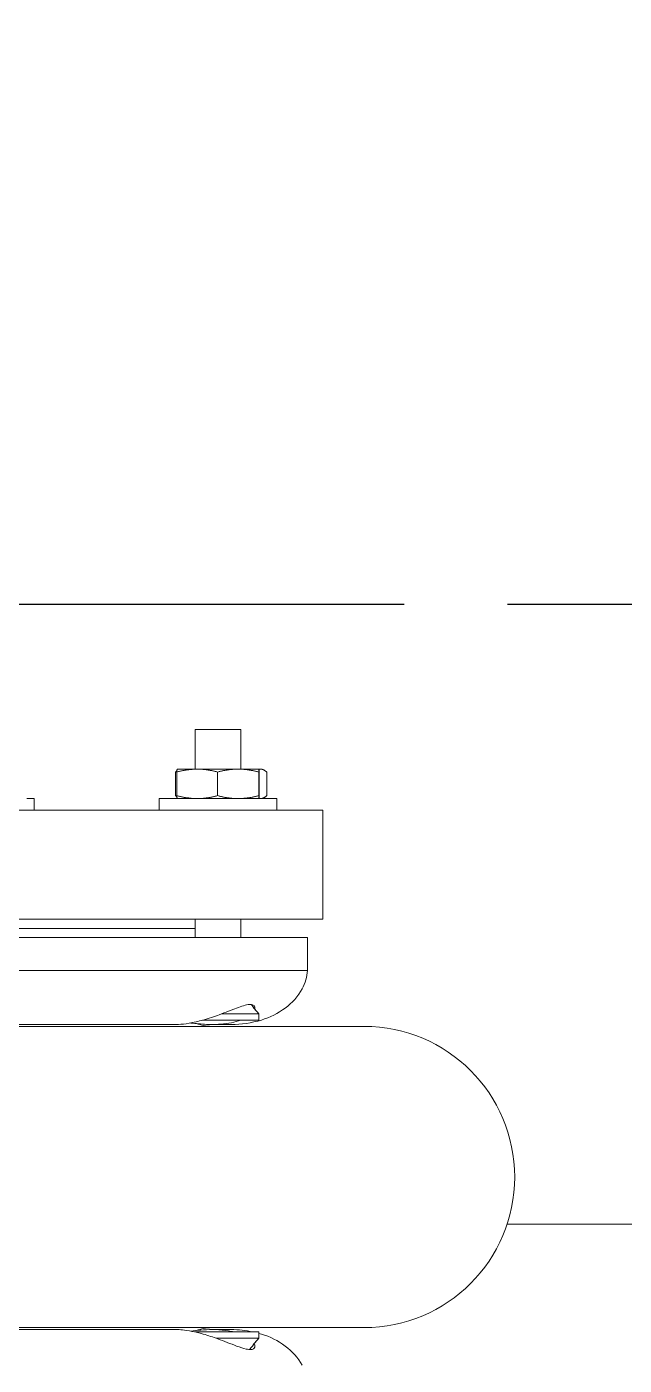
# Model space of a CAD drawing. Header units: inches. Extents: x 19 to 503, y 7 to 322.
# Drawn here: x 97.04 to 101.16, y 144.52 to 153.74 of the extents above; entities that cross this region are included whole.
import ezdxf

# ---------------------------------------------------------------- set-up
doc = ezdxf.new("R2010")
doc.units = ezdxf.units.IN
doc.header["$LTSCALE"] = 15
doc.header["$MEASUREMENT"] = 0
doc.linetypes.add('DASHED_SPACE', pattern=[0.2067, 0.1654, -0.0413])
for name, color, linetype, lineweight in [('Sketch Geometry (ANSI)', 7, 'Continuous', 25), ('Symbol (ANSI)', 7, 'Continuous', 25), ('Visible (ANSI)', 7, 'Continuous', 50)]:
    doc.layers.add(name, color=color, linetype=linetype, lineweight=lineweight)
doc.styles.add('MEMCOR Medium', font='arial.ttf')
doc.dimstyles.new('Default (ANSI)$7', dxfattribs={"dimscale": 15, "dimtxt": 0.15, "dimasz": 0.098425, "dimexe": 0.125, "dimexo": 0.0625, "dimgap": 0.031496, "dimtad": 0, "dimtih": 1, "dimtoh": 1, "dimdec": 4, "dimrnd": 1e-08, "dimzin": 3, "dimdsep": 46, "dimlunit": 5, "dimtxsty": 'MEMCOR Medium', "dimcen": 0.09, "dimdle": 0.393701, "dimclrd": 256, "dimclre": 256, "dimclrt": 256, "dimadec": 0, "dimazin": 1, "dimtfac": 0.8, "dimtofl": 0, "dimtmove": 0, "dimatfit": 3, "dimfxl": 1, "dimfrac": 1, "dimtolj": 1, "dimtzin": 4, "dimlwd": -1, "dimlwe": -1, "dimarcsym": 0})

msp = doc.modelspace()

# ---------------------------------------------------------------- linework, layer by layer
at = {"layer": 'Sketch Geometry (ANSI)', "linetype": 'DASHED_SPACE', "ltscale": 1.147418}
msp.add_line((128.10211, 149.75937), (32.04771, 149.75937), dxfattribs=at)
at = {"layer": 'Visible (ANSI)', "linetype": 'Continuous', "lineweight": 18}
for p, q in [((98.51578, 148.89937), (98.20328, 148.89937)), ((98.20328, 148.62737), (98.20328, 148.89937)), ((98.51578, 148.62737), (98.51578, 148.89937)), ((98.07803, 148.62737), (98.07802, 148.62737)), ((98.21666, 148.62737), (98.07803, 148.62737)), ((98.49815, 148.62737), (98.21666, 148.62737)), ((98.64102, 148.62737), (98.49815, 148.62737)), ((98.64103, 148.62737), (98.64102, 148.62737)), ((98.65187, 148.62737), (98.64103, 148.62737)), ((98.64103, 148.62737), (98.64104, 148.62737)), ((98.6621, 148.62737), (98.65187, 148.62737)), ((98.6621, 148.62737), (98.67273, 148.62242)), ((98.06591, 148.60706), (98.06591, 148.44468)), ((98.07662, 148.60706), (98.07662, 148.44468)), ((98.35669, 148.60706), (98.35669, 148.44468)), ((98.6396, 148.60706), (98.6396, 148.44468)), ((98.64244, 148.60706), (98.64244, 148.44468)), ((98.6953, 148.60706), (98.6953, 148.44468)), ((98.6621, 148.42437), (98.67273, 148.42932)), ((96.24132, 148.34437), (99.08034, 148.34437)), ((97.0941, 148.42437), (97.04322, 148.42437)), ((97.0941, 148.42437), (97.0941, 148.34437)), ((98.76553, 148.42437), (97.95353, 148.42437)), ((97.95353, 148.42437), (97.95353, 148.34437)), ((98.07803, 148.42437), (98.07802, 148.42438)), ((98.64103, 148.42437), (98.64104, 148.42438)), ((98.76553, 148.42437), (98.76553, 148.34437)), ((99.08034, 148.34437), (99.08034, 147.59437)), ((96.26619, 147.59437), (99.08034, 147.59437)), ((96.79347, 147.53019), (98.20328, 147.53019)), ((98.20328, 147.46937), (98.20328, 147.59437)), ((98.51578, 147.46937), (98.51578, 147.59437)), ((96.30192, 147.46937), (98.97534, 147.46937)), ((98.97534, 147.46937), (98.97534, 147.24117)), ((96.318, 147.24117), (98.97534, 147.24117)), ((98.58843, 147.0068), (98.60532, 146.98737)), ((98.60532, 146.98737), (98.60133, 146.98737)), ((96.86351, 146.86937), (98.07389, 146.86937)), ((98.64003, 146.89937), (98.25377, 146.89937)), ((98.32033, 146.86937), (98.45054, 146.86937)), ((98.64003, 146.94341), (98.38554, 146.94341)), ((98.64003, 146.89937), (98.64003, 146.94341)), ((98.64076, 146.89937), (98.64003, 146.89937)), ((98.64076, 146.94341), (98.64076, 146.89937)), ((99.36534, 146.856), (96.20939, 146.856)), ((101.57532, 145.49437), (100.34971, 145.49437)), ((95.9664, 144.78274), (99.36534, 144.78274)), ((98.07389, 144.76937), (96.86351, 144.76937)), ((98.19692, 144.75351), (98.64003, 144.75351)), ((98.45054, 144.76937), (98.32033, 144.76937)), ((98.64003, 144.70947), (98.64003, 144.75351)), ((98.64003, 144.75351), (98.64076, 144.75351)), ((98.64076, 144.75351), (98.64076, 144.70947)), ((98.34728, 144.70947), (98.64003, 144.70947)), ((98.57606, 144.63185), (98.60532, 144.66551)), ((98.60133, 144.66551), (98.60532, 144.66551))]:
    msp.add_line(p, q, dxfattribs=at)
for centre, radius, start, end in [((98.68683, 147.25637), 0.28891, 330.65828, 356.984674), ((98.57321, 147.32024), 0.41925, 306.385096, 330.65828), ((98.49901, 147.42093), 0.54432, 286.973148, 306.385096), ((98.33896, 147.27406), 0.41885, 252.011788, 266.471546), ((98.45054, 147.57975), 0.71038, 270, 286.973148), ((99.36534, 145.81937), 1.03663, 270, 90), ((98.33896, 144.36468), 0.41885, 93.528454, 107.988212), ((98.45054, 144.05899), 0.71038, 77.86996, 90), ((98.45054, 144.05899), 0.71038, 73.026852, 74.467718), ((98.49901, 144.21782), 0.54432, 53.614904, 73.026852), ((98.57321, 144.3185), 0.41925, 29.34172, 53.614904)]:
    msp.add_arc(centre, radius, start, end, dxfattribs=at)
for points, weights in [([(98.06591, 148.60706), (98.07161, 148.61204), (98.07699, 148.61574)], [1, 1.0090383393, 1.01377200719]), ([(98.07662, 148.60706), (98.07737, 148.62706), (98.07802, 148.62737)], [1, 1.03735902917, 1.00117293374]), ([(98.21666, 148.62737), (98.15167, 148.62737), (98.07662, 148.60706)], [1, 1.0379548493, 1]), ([(98.35669, 148.60706), (98.28165, 148.62737), (98.21666, 148.62737)], [1, 1.0379548493, 1]), ([(98.49815, 148.62737), (98.4325, 148.62737), (98.35669, 148.60706)], [1, 1.0379548493, 1]), ([(98.6396, 148.60706), (98.5638, 148.62737), (98.49815, 148.62737)], [1, 1.0379548493, 1]), ([(98.64102, 148.62737), (98.64036, 148.62737), (98.6396, 148.60706)], [1, 1.0379548493, 1]), ([(98.64244, 148.60706), (98.64168, 148.62737), (98.64102, 148.62737)], [1, 1.0379548493, 1]), ([(98.65187, 148.62737), (98.64664, 148.62737), (98.64136, 148.6261)], [1, 1.00957055719, 1.01431456038]), ([(98.6953, 148.60706), (98.67202, 148.62737), (98.65187, 148.62737)], [1, 1.0379548493, 1]), ([(98.07676, 148.61054), (98.0714, 148.60889), (98.06591, 148.60706)], [1.00602302446, 1.00329810217, 1]), ([(98.07699, 148.436), (98.07161, 148.4397), (98.06591, 148.44468)], [1.01377200719, 1.0090383393, 1]), ([(98.06591, 148.44468), (98.0714, 148.44285), (98.07676, 148.4412)], [1, 1.00329810217, 1.00602302446]), ([(98.07802, 148.42438), (98.07737, 148.42468), (98.07662, 148.44468)], [1.00117293374, 1.03735902917, 1]), ([(98.07662, 148.44468), (98.15167, 148.42437), (98.21666, 148.42437)], [1, 1.0379548493, 1]), ([(98.21666, 148.42437), (98.28165, 148.42437), (98.35669, 148.44468)], [1, 1.0379548493, 1]), ([(98.35669, 148.44468), (98.4325, 148.42437), (98.49815, 148.42437)], [1, 1.0379548493, 1]), ([(98.49815, 148.42437), (98.5638, 148.42437), (98.6396, 148.44468)], [1, 1.0379548493, 1]), ([(98.6396, 148.44468), (98.64036, 148.42437), (98.64102, 148.42437)], [1, 1.0379548493, 1]), ([(98.64102, 148.42437), (98.64168, 148.42437), (98.64244, 148.44468)], [1, 1.0379548493, 1]), ([(98.65187, 148.42437), (98.67202, 148.42437), (98.6953, 148.44468)], [1, 1.0379548493, 1]), ([(98.64136, 148.42564), (98.64664, 148.42437), (98.65187, 148.42437)], [1.01431456038, 1.00957055719, 1]), ([(98.64003, 146.94341), (98.61928, 146.96702), (98.60133, 146.98737)], [1, 1.00267954782, 1]), ([(98.60206, 146.98737), (98.62002, 146.96702), (98.64076, 146.94341)], [1, 1.00267954782, 1]), ([(98.60133, 144.66551), (98.61928, 144.68586), (98.64003, 144.70947)], [1, 1.00267954782, 1]), ([(98.64076, 144.70947), (98.62002, 144.68586), (98.60206, 144.66551)], [1, 1.00267954782, 1])]:
    msp.add_rational_spline(points, weights, degree=2, dxfattribs=at)
for points, knots in [([(98.25719, 146.90031), (98.29527, 146.91087), (98.3331, 146.92388), (98.41223, 146.95324), (98.45288, 146.96988), (98.48782, 146.98272)], [-0.67925569, -0.67925569, -0.67925569, -0.67925569, -0.37578314, -0.37578314, -0.00006534, -0.00006534, -0.00006534, -0.00006534]), ([(98.48782, 146.98272), (98.50454, 146.98887), (98.51999, 146.99423), (98.55033, 147.00315), (98.56453, 147.00615), (98.58726, 147.0076), (98.5959, 147.00632), (98.61049, 146.99909), (98.61437, 146.99176), (98.61366, 146.98272)], [-0.85353011, -0.85353011, -0.85353011, -0.85353011, -0.67393163, -0.67393163, -0.46245366, -0.46245366, -0.26480343, -0.26480343, -0.00021171, -0.00021171, -0.00021171, -0.00021171]), ([(98.07389, 146.86937), (98.07801, 146.86937), (98.08234, 146.86945), (98.10819, 146.87042), (98.13331, 146.87319), (98.19177, 146.88352), (98.22425, 146.89118), (98.25719, 146.90031)], [-0.55447413, -0.55447413, -0.55447413, -0.55447413, -0.50292016, -0.50292016, -0.26113756, -0.26113756, -0.00008871, -0.00008871, -0.00008871, -0.00008871]), ([(98.32033, 146.86937), (98.30691, 146.86937), (98.29357, 146.8697), (98.24242, 146.87197), (98.20699, 146.87573), (98.17411, 146.87971), (98.17284, 146.87986), (98.17157, 146.88002)], [-2.35265641, -2.35265641, -2.35265641, -2.35265641, -2.25525718, -2.25525718, -1.97449633, -1.97449633, -1.96310658, -1.96310658, -1.96310658, -1.96310658]), ([(98.51493, 146.89937), (98.49619, 146.89254), (98.47514, 146.88654), (98.42866, 146.87695), (98.40378, 146.87352), (98.35869, 146.87003), (98.33943, 146.86937), (98.32033, 146.86937)], [-2.86307566, -2.86307566, -2.86307566, -2.86307566, -2.67809903, -2.67809903, -2.49124018, -2.49124018, -2.35265641, -2.35265641, -2.35265641, -2.35265641]), ([(98.25719, 144.73843), (98.23114, 144.74564), (98.20531, 144.75198), (98.15659, 144.76179), (98.13422, 144.76522), (98.09905, 144.76871), (98.08566, 144.76937), (98.07389, 144.76937)], [-2.87154446, -2.87154446, -2.87154446, -2.87154446, -2.67809903, -2.67809903, -2.49124018, -2.49124018, -2.35265641, -2.35265641, -2.35265641, -2.35265641]), ([(98.17157, 144.75872), (98.19335, 144.76139), (98.21659, 144.76399), (98.26623, 144.76801), (98.29295, 144.76937), (98.32033, 144.76937)], [-0.96654955, -0.96654955, -0.96654955, -0.96654955, -0.76557992, -0.76557992, -0.55447413, -0.55447413, -0.55447413, -0.55447413]), ([(98.32033, 144.76937), (98.32701, 144.76937), (98.33374, 144.76929), (98.37218, 144.76832), (98.40325, 144.76555), (98.44481, 144.75854), (98.45644, 144.75617), (98.46755, 144.7535)], [-0.55447413, -0.55447413, -0.55447413, -0.55447413, -0.50292016, -0.50292016, -0.26113756, -0.26113756, -0.16173774, -0.16173774, -0.16173774, -0.16173774]), ([(98.48782, 144.65602), (98.46765, 144.66344), (98.44561, 144.6721), (98.4019, 144.68911), (98.38043, 144.6974), (98.32584, 144.71733), (98.29162, 144.72889), (98.25719, 144.73843)], [-0.67692567, -0.67692567, -0.67692567, -0.67692567, -0.46067482, -0.46067482, -0.27289869, -0.27289869, -0.00006387, -0.00006387, -0.00006387, -0.00006387]), ([(98.61366, 144.65602), (98.61414, 144.64987), (98.6125, 144.64451), (98.6044, 144.63559), (98.59719, 144.63259), (98.57786, 144.63114), (98.56628, 144.63242), (98.53425, 144.63965), (98.51243, 144.64698), (98.48782, 144.65602)], [-0.85353011, -0.85353011, -0.85353011, -0.85353011, -0.67393163, -0.67393163, -0.46245366, -0.46245366, -0.26480343, -0.26480343, -0.00021171, -0.00021171, -0.00021171, -0.00021171])]:
    msp.add_open_spline(points, degree=3, knots=knots, dxfattribs=at)
for points in [[(98.61366, 146.98272), (98.61348, 146.9805), (98.61303, 146.97816), (98.61232, 146.97574)], [(98.60831, 144.67259), (98.61148, 144.66665), (98.61326, 144.66105), (98.61366, 144.65602)]]:
    msp.add_open_spline(points, degree=3, dxfattribs=at)

# ---------------------------------------------------------------- leaders
at = {"layer": 'Symbol (ANSI)', "annotation_type": 0, "has_hookline": 1, "hookline_direction": 1, "text_width": 70.15365}
msp.add_leader([(108.91534, 150.97971), (101.45378, 174.75259), (99.9774, 174.75259)], dimstyle='Default (ANSI)$7', override={"dimasz": 0.098425, "dimtad": 0, "dimldrblk": 'Dot'}, dxfattribs=at)

doc.saveas('drawing.dxf')
